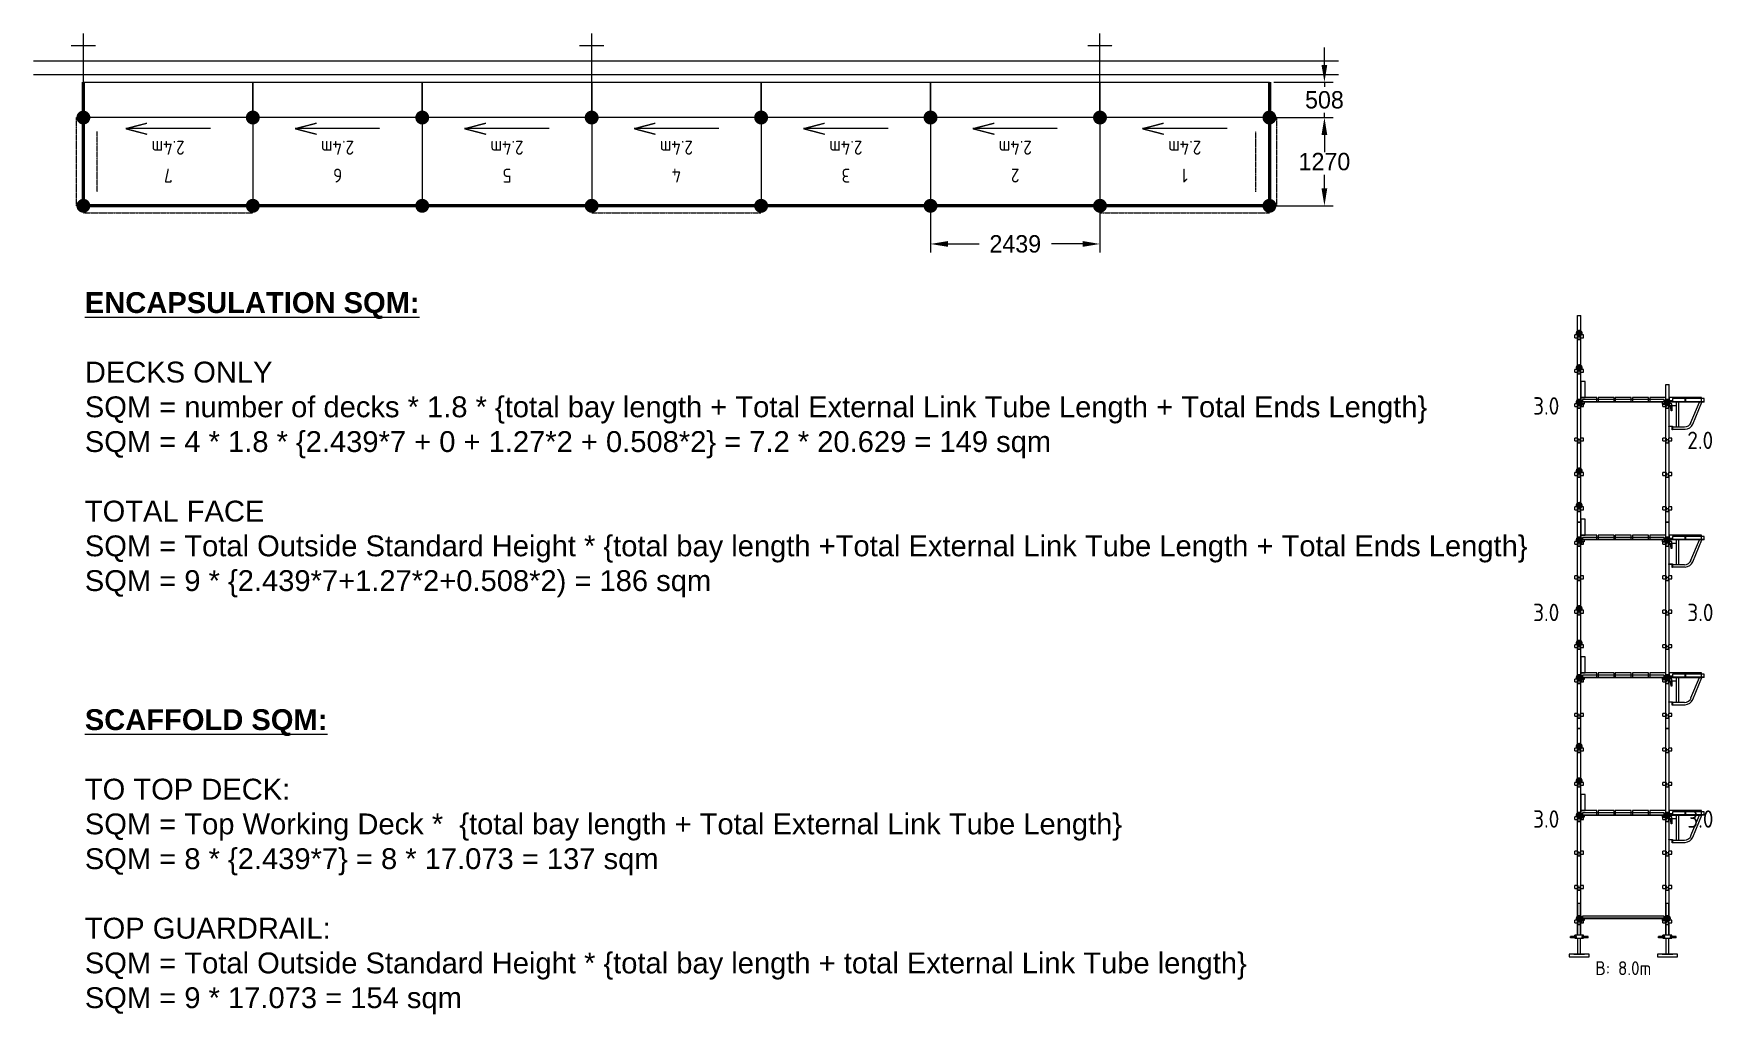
# Model space of a CAD drawing. Header units: millimetres. Extents: x 41163 to 65329, y 7825 to 21938.
import ezdxf
from ezdxf.enums import TextEntityAlignment as Align

# ---------------------------------------------------------------- set-up
doc = ezdxf.new("R2010")
doc.units = ezdxf.units.MM
doc.linetypes.add('KwikScaf_DASHED', pattern=[3.75, 2.5, -1.25])
doc.linetypes.add('KwikScaf_Line', pattern=[1, 1, 0])
doc.layers.add('ENCAPSULATION SQM', color=104, linetype='Continuous', lineweight=60)
for name, color, linetype in [('KwikScaf Matrix', 7, 'Continuous'), ('KwikScaf Schematic', 7, 'Continuous'), ('KwikScaf Sections', 7, 'Continuous')]:
    doc.layers.add(name, color=color, linetype=linetype)
doc.styles.add('KwikScaf ISO', font='isocp.shx')
doc.dimstyles.new('Scale 100 ISO-25', dxfattribs={"dimscale": 100, "dimtxt": 2.5, "dimasz": 2.5, "dimexe": 1.25, "dimexo": 0.625, "dimtad": 0, "dimtih": 1, "dimtoh": 1, "dimdsep": 46, "dimtxsty": 'Standard', "dimcen": 2.5, "dimadec": 0, "dimazin": 0, "dimtfac": 1, "dimtmove": 0, "dimatfit": 3, "dimfxl": 1, "dimarcsym": 0})

# ---------------------------------------------------------------- blocks, each defined once
blk = doc.blocks.new('2D Standard 3 Metre')
at = {"layer": 'KwikScaf Matrix', "color": 0, "extrusion": (0, 1, 0)}
for p, q in [((-185, -24), (-185, 24)), ((-185, 24), (-8, 24)), ((-33, 16), (7, 16)), ((-33, 16), (-33, 6)), ((-33, 6), (-33, -6)), ((-8, 64), (-8, 60)), ((-8, 64), (32, 64)), ((-8, 60), (-8, 22)), ((-8, 22), (32, 22)), ((-8, 22), (-8, 18)), ((32, 18), (-8, 18)), ((7, 6), (7, 16)), ((7, -6), (7, 6)), ((32, 60), (32, 64)), ((32, 22), (32, 60)), ((32, 24), (487, 24)), ((32, 18), (32, 22)), ((462, 16), (462, 6)), ((462, 16), (502, 16)), ((462, 6), (462, -6)), ((487, 64), (487, 60)), ((487, 64), (527, 64)), ((487, 60), (487, 22)), ((487, 22), (527, 22)), ((487, 22), (487, 18)), ((527, 18), (487, 18)), ((502, 6), (502, 16)), ((502, -6), (502, 6)), ((527, 60), (527, 64)), ((527, 22), (527, 60)), ((527, 24), (982, 24)), ((527, 18), (527, 22)), ((957, 16), (997, 16)), ((957, 16), (957, 6)), ((957, 6), (957, -6)), ((982, 64), (982, 60)), ((982, 64), (1022, 64)), ((982, 60), (982, 22)), ((982, 22), (1022, 22)), ((982, 22), (982, 18)), ((1022, 18), (982, 18)), ((997, 6), (997, 16)), ((997, -6), (997, 6)), ((1022, 60), (1022, 64)), ((1022, 22), (1022, 60)), ((1022, 24), (1477, 24)), ((1022, 18), (1022, 22)), ((1452, 16), (1492, 16)), ((1452, 16), (1452, 6)), ((1452, 6), (1452, -6)), ((1477, 64), (1477, 60)), ((1477, 64), (1517, 64)), ((1477, 60), (1477, 22)), ((1477, 22), (1517, 22)), ((1477, 22), (1477, 18)), ((1517, 18), (1477, 18)), ((1492, 6), (1492, 16)), ((1492, -6), (1492, 6)), ((1517, 60), (1517, 64)), ((1517, 22), (1517, 60)), ((1517, 24), (1972, 24)), ((1517, 18), (1517, 22)), ((1947, 16), (1987, 16)), ((1947, 16), (1947, 6)), ((1947, 6), (1947, -6)), ((1972, 64), (1972, 60)), ((1972, 64), (2012, 64)), ((1972, 60), (1972, 22)), ((1972, 22), (2012, 22)), ((1972, 22), (1972, 18)), ((2012, 18), (1972, 18)), ((1987, 6), (1987, 16)), ((1987, -6), (1987, 6)), ((2012, 60), (2012, 64)), ((2012, 22), (2012, 60)), ((2012, 24), (2467, 24)), ((2012, 18), (2012, 22)), ((2442, 16), (2442, 6)), ((2442, 16), (2482, 16)), ((2442, 6), (2442, -6)), ((2467, 64), (2467, 60)), ((2467, 64), (2507, 64)), ((2467, 60), (2467, 22)), ((2467, 22), (2507, 22)), ((2467, 22), (2467, 18)), ((2507, 18), (2467, 18)), ((2482, 6), (2482, 16)), ((2482, -6), (2482, 6)), ((2507, 60), (2507, 64)), ((2507, 22), (2507, 60)), ((2507, 24), (2787, 24)), ((2507, 18), (2507, 22)), ((2787, 24), (2787, -24)), ((-185, -24), (-8, -24)), ((-33, -6), (-33, -16)), ((-33, -16), (7, -16)), ((-8, -18), (32, -18)), ((-8, -18), (-8, -22)), ((-8, -22), (-8, -60)), ((-8, -22), (32, -22)), ((-8, -60), (-8, -64)), ((-8, -64), (32, -64)), ((7, -16), (7, -6)), ((32, -22), (32, -18)), ((32, -60), (32, -22)), ((32, -24), (487, -24)), ((32, -64), (32, -60)), ((462, -6), (462, -16)), ((462, -16), (502, -16)), ((487, -18), (527, -18)), ((487, -18), (487, -22)), ((487, -22), (487, -60)), ((487, -22), (527, -22)), ((487, -60), (487, -64)), ((487, -64), (527, -64)), ((502, -16), (502, -6)), ((527, -22), (527, -18)), ((527, -60), (527, -22)), ((527, -24), (982, -24)), ((527, -64), (527, -60)), ((957, -6), (957, -16)), ((957, -16), (997, -16)), ((982, -18), (1022, -18)), ((982, -18), (982, -22)), ((982, -22), (982, -60)), ((982, -22), (1022, -22)), ((982, -60), (982, -64)), ((982, -64), (1022, -64)), ((997, -16), (997, -6)), ((1022, -22), (1022, -18)), ((1022, -60), (1022, -22)), ((1022, -24), (1477, -24)), ((1022, -64), (1022, -60)), ((1452, -6), (1452, -16)), ((1452, -16), (1492, -16)), ((1477, -18), (1517, -18)), ((1477, -18), (1477, -22)), ((1477, -22), (1477, -60)), ((1477, -22), (1517, -22)), ((1477, -60), (1477, -64)), ((1477, -64), (1517, -64)), ((1492, -16), (1492, -6)), ((1517, -22), (1517, -18)), ((1517, -60), (1517, -22)), ((1517, -24), (1972, -24)), ((1517, -64), (1517, -60)), ((1947, -6), (1947, -16)), ((1947, -16), (1987, -16)), ((1972, -18), (2012, -18)), ((1972, -18), (1972, -22)), ((1972, -22), (1972, -60)), ((1972, -22), (2012, -22)), ((1972, -60), (1972, -64)), ((1972, -64), (2012, -64)), ((1987, -16), (1987, -6)), ((2012, -22), (2012, -18)), ((2012, -60), (2012, -22)), ((2012, -24), (2467, -24)), ((2012, -64), (2012, -60)), ((2442, -6), (2442, -16)), ((2442, -16), (2482, -16)), ((2467, -18), (2507, -18)), ((2467, -18), (2467, -22)), ((2467, -22), (2467, -60)), ((2467, -22), (2507, -22)), ((2467, -60), (2467, -64)), ((2467, -64), (2507, -64)), ((2482, -16), (2482, -6)), ((2507, -22), (2507, -18)), ((2507, -60), (2507, -22)), ((2507, -24), (2787, -24)), ((2507, -64), (2507, -60))]:
    blk.add_line(p, q, dxfattribs=at)
blk = doc.blocks.new('2D Standard 2 Metre')
at = {"layer": 'KwikScaf Matrix', "color": 0, "extrusion": (0, 1, 0)}
for p, q in [((-185, -24), (-185, 24)), ((-185, 24), (-8, 24)), ((-33, 16), (7, 16)), ((-33, 16), (-33, 6)), ((-33, 6), (-33, -6)), ((-8, 64), (-8, 60)), ((-8, 64), (32, 64)), ((-8, 60), (-8, 22)), ((-8, 22), (32, 22)), ((-8, 22), (-8, 18)), ((32, 18), (-8, 18)), ((7, 6), (7, 16)), ((7, -6), (7, 6)), ((32, 60), (32, 64)), ((32, 22), (32, 60)), ((32, 24), (487, 24)), ((32, 18), (32, 22)), ((462, 16), (502, 16)), ((462, 16), (462, 6)), ((462, 6), (462, -6)), ((487, 64), (487, 60)), ((487, 64), (527, 64)), ((487, 60), (487, 22)), ((487, 22), (527, 22)), ((487, 22), (487, 18)), ((527, 18), (487, 18)), ((502, 6), (502, 16)), ((502, -6), (502, 6)), ((527, 60), (527, 64)), ((527, 22), (527, 60)), ((527, 24), (982, 24)), ((527, 18), (527, 22)), ((957, 16), (997, 16)), ((957, 16), (957, 6)), ((957, 6), (957, -6)), ((982, 64), (982, 60)), ((982, 64), (1022, 64)), ((982, 60), (982, 22)), ((982, 22), (1022, 22)), ((982, 22), (982, 18)), ((1022, 18), (982, 18)), ((997, 6), (997, 16)), ((997, -6), (997, 6)), ((1022, 60), (1022, 64)), ((1022, 22), (1022, 60)), ((1022, 24), (1477, 24)), ((1022, 18), (1022, 22)), ((1452, 16), (1492, 16)), ((1452, 16), (1452, 6)), ((1452, 6), (1452, -6)), ((1477, 64), (1517, 64)), ((1477, 64), (1477, 60)), ((1477, 60), (1477, 22)), ((1477, 22), (1517, 22)), ((1477, 22), (1477, 18)), ((1517, 18), (1477, 18)), ((1492, 6), (1492, 16)), ((1492, -6), (1492, 6)), ((1517, 60), (1517, 64)), ((1517, 22), (1517, 60)), ((1517, 24), (1796, 24)), ((1517, 18), (1517, 22)), ((1796, 24), (1796, -24)), ((-185, -24), (-8, -24)), ((-33, -6), (-33, -16)), ((-33, -16), (7, -16)), ((-8, -18), (32, -18)), ((-8, -18), (-8, -22)), ((-8, -22), (-8, -60)), ((-8, -22), (32, -22)), ((-8, -60), (-8, -64)), ((-8, -64), (32, -64)), ((7, -16), (7, -6)), ((32, -22), (32, -18)), ((32, -60), (32, -22)), ((32, -24), (487, -24)), ((32, -64), (32, -60)), ((462, -6), (462, -16)), ((462, -16), (502, -16)), ((487, -18), (527, -18)), ((487, -18), (487, -22)), ((487, -22), (487, -60)), ((487, -22), (527, -22)), ((487, -60), (487, -64)), ((487, -64), (527, -64)), ((502, -16), (502, -6)), ((527, -22), (527, -18)), ((527, -60), (527, -22)), ((527, -24), (982, -24)), ((527, -64), (527, -60)), ((957, -6), (957, -16)), ((957, -16), (997, -16)), ((982, -18), (1022, -18)), ((982, -18), (982, -22)), ((982, -22), (982, -60)), ((982, -22), (1022, -22)), ((982, -60), (982, -64)), ((982, -64), (1022, -64)), ((997, -16), (997, -6)), ((1022, -22), (1022, -18)), ((1022, -60), (1022, -22)), ((1022, -24), (1477, -24)), ((1022, -64), (1022, -60)), ((1452, -6), (1452, -16)), ((1452, -16), (1492, -16)), ((1477, -18), (1517, -18)), ((1477, -18), (1477, -22)), ((1477, -22), (1517, -22)), ((1477, -22), (1477, -60)), ((1477, -60), (1477, -64)), ((1477, -64), (1517, -64)), ((1492, -16), (1492, -6)), ((1517, -22), (1517, -18)), ((1517, -60), (1517, -22)), ((1517, -24), (1796, -24)), ((1517, -64), (1517, -60))]:
    blk.add_line(p, q, dxfattribs=at)
blk = doc.blocks.new('2D Jack Adjustable Screw')
at = {"color": 0, "extrusion": (1, -1.83691e-16, 2.30446e-16)}
for p, q in [((-265.5, 100), (-273.5, 100)), ((-273.5, 100), (-273.5, -52)), ((-265.5, 100), (-265.5, -52)), ((-265.5, 42.5), (-40, 42.5)), ((-265.5, 5.5), (-40, 5.5)), ((-40, 87.75), (-35, 87.75)), ((-40, 87.75), (-40, 24)), ((-40, 24), (-40, -39.75)), ((-35, 151.5), (-20, 151.5)), ((-35, 62.25), (-35, 151.5)), ((-35, 62.25), (-20, 62.25)), ((-20, 62.25), (-20, 151.5)), ((-20, 87.75), (0, 87.75)), ((0, 24), (0, 87.75)), ((0, 42.5), (454.5, 42.5)), ((0, -39.75), (0, 24)), ((0, 5.5), (454.5, 5.5)), ((454.5, 24), (454.5, 42.5)), ((454.5, 5.5), (454.5, 24)), ((-265.5, -52), (-273.5, -52)), ((-40, -39.75), (-35, -39.75)), ((-20, -14.25), (-35, -14.25)), ((-35, -103.5), (-35, -14.25)), ((-35, -103.5), (-20, -103.5)), ((-20, -103.5), (-20, -14.25)), ((-20, -39.75), (0, -39.75))]:
    blk.add_line(p, q, dxfattribs=at)
blk = doc.blocks.new('2D SBB 2 Board')
at = {"color": 0}
for p, q in [((504, 491), (47, 491)), ((47, 491), (47, 445)), ((504, 445), (504, 491)), ((47, 440), (0, 440)), ((0, 440), (0, 392)), ((0, 392), (106, 392)), ((8, 466), (38, 466)), ((11, 440), (8, 466)), ((28, 316), (18, 392)), ((38, 316), (28, 316)), ((38, 466), (38, 440)), ((38, 392), (38, 316)), ((504, 445), (47, 445)), ((47, 445), (47, 440)), ((504, 440), (47, 440)), ((106, 392), (106, 440)), ((106, 84), (106, 392)), ((140, 84), (140, 440)), ((315, 147), (437, 440)), ((343, 124), (473, 440)), ((504, 440), (504, 445)), ((-4, 93), (47, 93)), ((-4, 88), (-4, 93)), ((42, 88), (-4, 88)), ((42, 42), (42, 88)), ((47, 42), (42, 42)), ((47, 93), (47, 42)), ((47, 84), (106, 84)), ((47, 50), (232, 50)), ((106, 84), (123, 84)), ((123, 84), (140, 84)), ((140, 84), (222, 84))]:
    blk.add_line(p, q, dxfattribs=at)
for radius, start, end in [(102, 270, 339.4078), (136, 274.3209, 333.1791)]:
    blk.add_arc((222, 185), radius, start, end, dxfattribs=at)
blk = doc.blocks.new('2D Transom 1.2 Metre')
at = {"color": 0, "extrusion": (0, 1, -1.83691e-16)}
for p, q in [((0, 50), (20, 50)), ((0, -25), (0, 50)), ((50, 0), (13, 0)), ((20, 50), (17, 25)), ((17, 25), (25, 25)), ((1197, 63), (25, 63)), ((25, 63), (25, 30)), ((1197, 30), (25, 30)), ((25, 30), (25, 25)), ((1197, 25), (25, 25)), ((50, 25), (50, 0)), ((1172, 25), (1172, 0)), ((1197, 30), (1197, 63)), ((1197, 25), (1197, 30)), ((1205, 25), (1197, 25)), ((1202, 50), (1205, 25)), ((1222, 50), (1202, 50)), ((1222, -25), (1222, 50)), ((10, -25), (0, -25)), ((13, 0), (10, -25)), ((1172, 0), (1209, 0)), ((1209, 0), (1212, -25)), ((1212, -25), (1222, -25))]:
    blk.add_line(p, q, dxfattribs=at)
blk = doc.blocks.new('*D23')
at = {"color": 0, "lineweight": -2, "transparency": 16777216}
for p, q in [((54074, 19398), (54074, 18786)), ((56513, 19398), (56513, 18786)), ((54324, 18911), (54773, 18911)), ((56263, 18911), (55815, 18911))]:
    blk.add_line(p, q, dxfattribs=at)
at = {"color": 0, "transparency": 16777216}
for points in [[(54324, 18953), (54324, 18870), (54074, 18911)], [(56263, 18953), (56263, 18870), (56513, 18911)]]:
    blk.add_solid(points, dxfattribs=at)
at = {"layer": 'Defpoints', "color": 0, "transparency": 16777216}
for p in [(54074, 19460), (56513, 19460), (56513, 18911)]:
    blk.add_point(p, dxfattribs=at)
at = {"color": 0, "transparency": 16777216, "insert": (55294, 18911), "char_height": 250, "attachment_point": 5}
blk.add_mtext('2439', dxfattribs=at)
blk = doc.blocks.new('*D24')
at = {"color": 0, "lineweight": -2, "transparency": 16777216}
for p, q in [((59015, 20730), (59869, 20730)), ((59744, 20480), (59744, 20283)), ((59744, 19710), (59744, 19908)), ((59015, 19460), (59869, 19460))]:
    blk.add_line(p, q, dxfattribs=at)
at = {"color": 0, "transparency": 16777216}
for points in [[(59702, 20480), (59785, 20480), (59744, 20730)], [(59702, 19710), (59785, 19710), (59744, 19460)]]:
    blk.add_solid(points, dxfattribs=at)
at = {"layer": 'Defpoints', "color": 0, "transparency": 16777216}
for p in [(58952, 20730), (59744, 20730), (58952, 19460)]:
    blk.add_point(p, dxfattribs=at)
at = {"color": 0, "transparency": 16777216, "insert": (59744, 20095), "char_height": 250, "attachment_point": 5}
blk.add_mtext('1270', dxfattribs=at)
blk = doc.blocks.new('*D25')
at = {"color": 0, "lineweight": -2, "transparency": 16777216}
for p, q in [((59744, 21488), (59744, 21738)), ((59015, 21238), (59869, 21238)), ((59744, 21238), (59744, 21172)), ((59744, 20730), (59744, 20797)), ((59015, 20730), (59869, 20730)), ((59744, 20480), (59744, 20230))]:
    blk.add_line(p, q, dxfattribs=at)
at = {"color": 0, "transparency": 16777216}
for points in [[(59702, 21488), (59785, 21488), (59744, 21238)], [(59702, 20480), (59785, 20480), (59744, 20730)]]:
    blk.add_solid(points, dxfattribs=at)
at = {"layer": 'Defpoints', "color": 0, "transparency": 16777216}
for p in [(58952, 21238), (59744, 21238), (58952, 20730)]:
    blk.add_point(p, dxfattribs=at)
at = {"color": 0, "transparency": 16777216, "insert": (59744, 20984), "char_height": 250, "attachment_point": 5}
blk.add_mtext('508', dxfattribs=at)

msp = doc.modelspace()

# ---------------------------------------------------------------- linework, layer by layer
for p, q in [((41162.534, 21548.373), (59945.454, 21548.373)), ((41162.534, 21348.373), (59945.454, 21348.373))]:
    msp.add_line(p, q)
at = {"layer": 'ENCAPSULATION SQM'}
msp.add_lwpolyline([(58952.4, 21238.112), (58952.4, 19460.112), (41879.4, 19460.112), (41879.4, 21238.112)], dxfattribs=at)
at = {"layer": 'KwikScaf Schematic', "color": 1, "linetype": 'KwikScaf_Line'}
for p, q in [((42054.4, 21763.112), (41704.4, 21763.112)), ((41879.4, 21238.112), (41879.4, 21938.112)), ((49371.4, 21763.112), (49021.4, 21763.112)), ((49196.4, 21238.112), (49196.4, 21938.112)), ((56688.4, 21763.112), (56338.4, 21763.112)), ((56513.4, 21238.112), (56513.4, 21938.112)), ((41879.4, 20730.112), (41879.4, 21238.112)), ((41879.4, 21238.112), (44318.4, 21238.112)), ((44318.4, 20730.112), (44318.4, 21238.112)), ((44318.4, 21238.112), (46757.4, 21238.112)), ((44318.4, 21238.112), (44318.4, 20730.112)), ((46757.4, 20730.112), (46757.4, 21238.112)), ((46757.4, 21238.112), (49196.4, 21238.112)), ((46757.4, 21238.112), (46757.4, 20730.112)), ((49196.4, 20730.112), (49196.4, 21238.112)), ((49196.4, 21238.112), (51635.4, 21238.112)), ((49196.4, 21238.112), (49196.4, 20730.112)), ((51635.4, 20730.112), (51635.4, 21238.112)), ((51635.4, 21238.112), (54074.4, 21238.112)), ((51635.4, 21238.112), (51635.4, 20730.112)), ((54074.4, 20730.112), (54074.4, 21238.112)), ((54074.4, 21238.112), (56513.4, 21238.112)), ((54074.4, 21238.112), (54074.4, 20730.112)), ((56513.4, 20730.112), (56513.4, 21238.112)), ((56513.4, 21238.112), (58952.4, 21238.112)), ((56513.4, 21238.112), (56513.4, 20730.112)), ((58952.4, 21238.112), (58952.4, 20730.112)), ((41879.4, 20730.112), (41879.4, 19460.112)), ((44318.4, 20730.112), (41879.4, 20730.112)), ((42489.15, 20571.362), (42794.025, 20650.737)), ((43708.65, 20571.362), (42489.15, 20571.362)), ((42489.15, 20571.362), (42794.025, 20491.987)), ((44318.4, 20730.112), (44318.4, 19460.112)), ((46757.4, 20730.112), (44318.4, 20730.112)), ((44928.15, 20571.362), (45233.025, 20650.737)), ((46147.65, 20571.362), (44928.15, 20571.362)), ((44928.15, 20571.362), (45233.025, 20491.987)), ((46757.4, 20730.112), (46757.4, 19460.112)), ((49196.4, 20730.112), (46757.4, 20730.112)), ((47367.15, 20571.362), (47672.025, 20650.737)), ((48586.65, 20571.362), (47367.15, 20571.362)), ((47367.15, 20571.362), (47672.025, 20491.987)), ((49196.4, 20730.112), (49196.4, 19460.112)), ((51635.4, 20730.112), (49196.4, 20730.112)), ((49806.15, 20571.362), (50111.025, 20650.737)), ((51025.65, 20571.362), (49806.15, 20571.362)), ((49806.15, 20571.362), (50111.025, 20491.987)), ((51635.4, 20730.112), (51635.4, 19460.112)), ((54074.4, 20730.112), (51635.4, 20730.112)), ((52245.15, 20571.362), (52550.025, 20650.737)), ((53464.65, 20571.362), (52245.15, 20571.362)), ((52245.15, 20571.362), (52550.025, 20491.987)), ((54074.4, 20730.112), (54074.4, 19460.112)), ((56513.4, 20730.112), (54074.4, 20730.112)), ((54684.15, 20571.362), (54989.025, 20650.737)), ((55903.65, 20571.362), (54684.15, 20571.362)), ((54684.15, 20571.362), (54989.025, 20491.987)), ((56513.4, 20730.112), (56513.4, 19460.112)), ((58952.4, 20730.112), (56513.4, 20730.112)), ((57123.15, 20571.362), (57428.025, 20650.737)), ((58342.65, 20571.362), (57123.15, 20571.362)), ((57123.15, 20571.362), (57428.025, 20491.987)), ((58952.4, 20730.112), (58952.4, 19460.112)), ((44318.4, 19460.112), (41879.4, 19460.112)), ((46757.4, 19460.112), (44318.4, 19460.112)), ((49196.4, 19460.112), (46757.4, 19460.112)), ((51635.4, 19460.112), (49196.4, 19460.112)), ((54074.4, 19460.112), (51635.4, 19460.112)), ((56513.4, 19460.112), (54074.4, 19460.112)), ((58952.4, 19460.112), (56513.4, 19460.112))]:
    msp.add_line(p, q, dxfattribs=at)
at = {"layer": 'KwikScaf Schematic', "color": 1, "linetype": 'KwikScaf_DASHED'}
for p, q in [((41779.4, 19460.112), (41779.4, 20730.112)), ((59052.4, 20730.112), (59052.4, 19460.112)), ((42079.4, 19660.112), (42079.4, 20530.112)), ((58752.4, 20530.112), (58752.4, 19660.112)), ((41879.4, 19360.112), (44318.4, 19360.112)), ((49196.4, 19360.112), (51635.4, 19360.112)), ((56513.4, 19360.112), (58952.4, 19360.112))]:
    msp.add_line(p, q, dxfattribs=at)
at = {"layer": 'KwikScaf Schematic', "color": 1, "linetype": 'KwikScaf_Line'}
for points in [[(41879.4, 20680.112, 100, 100, -0.198912367), (41844.045, 20694.757, 100, 100, -0.198912367), (41829.4, 20730.112, 100, 100, -0.198912367), (41844.045, 20765.468, 100, 100, -0.198912367), (41879.4, 20780.112, 100, 100, -0.198912367), (41914.756, 20765.468, 100, 100, -0.198912367), (41929.4, 20730.112, 100, 100, -0.198912367), (41914.756, 20694.757, 100, 100, -0.198912367)], [(44318.4, 20680.112, 100, 100, -0.198912367), (44283.045, 20694.757, 100, 100, -0.198912367), (44268.4, 20730.112, 100, 100, -0.198912367), (44283.045, 20765.468, 100, 100, -0.198912367), (44318.4, 20780.112, 100, 100, -0.198912367), (44353.756, 20765.468, 100, 100, -0.198912367), (44368.4, 20730.112, 100, 100, -0.198912367), (44353.756, 20694.757, 100, 100, -0.198912367)], [(46757.4, 20680.112, 100, 100, -0.198912367), (46722.045, 20694.757, 100, 100, -0.198912367), (46707.4, 20730.112, 100, 100, -0.198912367), (46722.045, 20765.468, 100, 100, -0.198912367), (46757.4, 20780.112, 100, 100, -0.198912367), (46792.756, 20765.468, 100, 100, -0.198912367), (46807.4, 20730.112, 100, 100, -0.198912367), (46792.756, 20694.757, 100, 100, -0.198912367)], [(49196.4, 20680.112, 100, 100, -0.198912367), (49161.045, 20694.757, 100, 100, -0.198912367), (49146.4, 20730.112, 100, 100, -0.198912367), (49161.045, 20765.468, 100, 100, -0.198912367), (49196.4, 20780.112, 100, 100, -0.198912367), (49231.756, 20765.468, 100, 100, -0.198912367), (49246.4, 20730.112, 100, 100, -0.198912367), (49231.756, 20694.757, 100, 100, -0.198912367)], [(51635.4, 20680.112, 100, 100, -0.198912367), (51600.045, 20694.757, 100, 100, -0.198912367), (51585.4, 20730.112, 100, 100, -0.198912367), (51600.045, 20765.468, 100, 100, -0.198912367), (51635.4, 20780.112, 100, 100, -0.198912367), (51670.756, 20765.468, 100, 100, -0.198912367), (51685.4, 20730.112, 100, 100, -0.198912367), (51670.756, 20694.757, 100, 100, -0.198912367)], [(54074.4, 20680.112, 100, 100, -0.198912367), (54039.045, 20694.757, 100, 100, -0.198912367), (54024.4, 20730.112, 100, 100, -0.198912367), (54039.045, 20765.468, 100, 100, -0.198912367), (54074.4, 20780.112, 100, 100, -0.198912367), (54109.756, 20765.468, 100, 100, -0.198912367), (54124.4, 20730.112, 100, 100, -0.198912367), (54109.756, 20694.757, 100, 100, -0.198912367)], [(56513.4, 20680.112, 100, 100, -0.198912367), (56478.045, 20694.757, 100, 100, -0.198912367), (56463.4, 20730.112, 100, 100, -0.198912367), (56478.045, 20765.468, 100, 100, -0.198912367), (56513.4, 20780.112, 100, 100, -0.198912367), (56548.756, 20765.468, 100, 100, -0.198912367), (56563.4, 20730.112, 100, 100, -0.198912367), (56548.756, 20694.757, 100, 100, -0.198912367)], [(41879.4, 19410.112, 100, 100, -0.198912367), (41844.045, 19424.757, 100, 100, -0.198912367), (41829.4, 19460.112, 100, 100, -0.198912367), (41844.045, 19495.468, 100, 100, -0.198912367), (41879.4, 19510.112, 100, 100, -0.198912367), (41914.756, 19495.468, 100, 100, -0.198912367), (41929.4, 19460.112, 100, 100, -0.198912367), (41914.756, 19424.757, 100, 100, -0.198912367)], [(44318.4, 19410.112, 100, 100, -0.198912367), (44283.045, 19424.757, 100, 100, -0.198912367), (44268.4, 19460.112, 100, 100, -0.198912367), (44283.045, 19495.468, 100, 100, -0.198912367), (44318.4, 19510.112, 100, 100, -0.198912367), (44353.756, 19495.468, 100, 100, -0.198912367), (44368.4, 19460.112, 100, 100, -0.198912367), (44353.756, 19424.757, 100, 100, -0.198912367)], [(46757.4, 19410.112, 100, 100, -0.198912367), (46722.045, 19424.757, 100, 100, -0.198912367), (46707.4, 19460.112, 100, 100, -0.198912367), (46722.045, 19495.468, 100, 100, -0.198912367), (46757.4, 19510.112, 100, 100, -0.198912367), (46792.756, 19495.468, 100, 100, -0.198912367), (46807.4, 19460.112, 100, 100, -0.198912367), (46792.756, 19424.757, 100, 100, -0.198912367)], [(49196.4, 19410.112, 100, 100, -0.198912367), (49161.045, 19424.757, 100, 100, -0.198912367), (49146.4, 19460.112, 100, 100, -0.198912367), (49161.045, 19495.468, 100, 100, -0.198912367), (49196.4, 19510.112, 100, 100, -0.198912367), (49231.756, 19495.468, 100, 100, -0.198912367), (49246.4, 19460.112, 100, 100, -0.198912367), (49231.756, 19424.757, 100, 100, -0.198912367)], [(51635.4, 19410.112, 100, 100, -0.198912367), (51600.045, 19424.757, 100, 100, -0.198912367), (51585.4, 19460.112, 100, 100, -0.198912367), (51600.045, 19495.468, 100, 100, -0.198912367), (51635.4, 19510.112, 100, 100, -0.198912367), (51670.756, 19495.468, 100, 100, -0.198912367), (51685.4, 19460.112, 100, 100, -0.198912367), (51670.756, 19424.757, 100, 100, -0.198912367)], [(54074.4, 19410.112, 100, 100, -0.198912367), (54039.045, 19424.757, 100, 100, -0.198912367), (54024.4, 19460.112, 100, 100, -0.198912367), (54039.045, 19495.468, 100, 100, -0.198912367), (54074.4, 19510.112, 100, 100, -0.198912367), (54109.756, 19495.468, 100, 100, -0.198912367), (54124.4, 19460.112, 100, 100, -0.198912367), (54109.756, 19424.757, 100, 100, -0.198912367)], [(56513.4, 19410.112, 100, 100, -0.198912367), (56478.045, 19424.757, 100, 100, -0.198912367), (56463.4, 19460.112, 100, 100, -0.198912367), (56478.045, 19495.468, 100, 100, -0.198912367), (56513.4, 19510.112, 100, 100, -0.198912367), (56548.756, 19495.468, 100, 100, -0.198912367), (56563.4, 19460.112, 100, 100, -0.198912367), (56548.756, 19424.757, 100, 100, -0.198912367)]]:
    msp.add_lwpolyline(points, format="xyseb", close=True, dxfattribs=at)
at = {"layer": 'KwikScaf Schematic', "color": 1, "linetype": 'KwikScaf_Line', "const_width": 100}
for points in [[(44318.4, 20680.112, -0.198912367), (44283.045, 20694.757, -0.198912367), (44268.4, 20730.112, -0.198912367), (44283.045, 20765.468, -0.198912367), (44318.4, 20780.112, -0.198912367), (44353.756, 20765.468, -0.198912367), (44368.4, 20730.112, -0.198912367), (44353.756, 20694.757, -0.198912367)], [(46757.4, 20680.112, -0.198912367), (46722.045, 20694.757, -0.198912367), (46707.4, 20730.112, -0.198912367), (46722.045, 20765.468, -0.198912367), (46757.4, 20780.112, -0.198912367), (46792.756, 20765.468, -0.198912367), (46807.4, 20730.112, -0.198912367), (46792.756, 20694.757, -0.198912367)], [(49196.4, 20680.112, -0.198912367), (49161.045, 20694.757, -0.198912367), (49146.4, 20730.112, -0.198912367), (49161.045, 20765.468, -0.198912367), (49196.4, 20780.112, -0.198912367), (49231.756, 20765.468, -0.198912367), (49246.4, 20730.112, -0.198912367), (49231.756, 20694.757, -0.198912367)], [(51635.4, 20680.112, -0.198912367), (51600.045, 20694.757, -0.198912367), (51585.4, 20730.112, -0.198912367), (51600.045, 20765.468, -0.198912367), (51635.4, 20780.112, -0.198912367), (51670.756, 20765.468, -0.198912367), (51685.4, 20730.112, -0.198912367), (51670.756, 20694.757, -0.198912367)], [(54074.4, 20680.112, -0.198912367), (54039.045, 20694.757, -0.198912367), (54024.4, 20730.112, -0.198912367), (54039.045, 20765.468, -0.198912367), (54074.4, 20780.112, -0.198912367), (54109.756, 20765.468, -0.198912367), (54124.4, 20730.112, -0.198912367), (54109.756, 20694.757, -0.198912367)], [(56513.4, 20680.112, -0.198912367), (56478.045, 20694.757, -0.198912367), (56463.4, 20730.112, -0.198912367), (56478.045, 20765.468, -0.198912367), (56513.4, 20780.112, -0.198912367), (56548.756, 20765.468, -0.198912367), (56563.4, 20730.112, -0.198912367), (56548.756, 20694.757, -0.198912367)], [(58952.4, 20680.112, -0.198912367), (58917.045, 20694.757, -0.198912367), (58902.4, 20730.112, -0.198912367), (58917.045, 20765.468, -0.198912367), (58952.4, 20780.112, -0.198912367), (58987.756, 20765.468, -0.198912367), (59002.4, 20730.112, -0.198912367), (58987.756, 20694.757, -0.198912367)], [(44318.4, 19410.112, -0.198912367), (44283.045, 19424.757, -0.198912367), (44268.4, 19460.112, -0.198912367), (44283.045, 19495.468, -0.198912367), (44318.4, 19510.112, -0.198912367), (44353.756, 19495.468, -0.198912367), (44368.4, 19460.112, -0.198912367), (44353.756, 19424.757, -0.198912367)], [(46757.4, 19410.112, -0.198912367), (46722.045, 19424.757, -0.198912367), (46707.4, 19460.112, -0.198912367), (46722.045, 19495.468, -0.198912367), (46757.4, 19510.112, -0.198912367), (46792.756, 19495.468, -0.198912367), (46807.4, 19460.112, -0.198912367), (46792.756, 19424.757, -0.198912367)], [(49196.4, 19410.112, -0.198912367), (49161.045, 19424.757, -0.198912367), (49146.4, 19460.112, -0.198912367), (49161.045, 19495.468, -0.198912367), (49196.4, 19510.112, -0.198912367), (49231.756, 19495.468, -0.198912367), (49246.4, 19460.112, -0.198912367), (49231.756, 19424.757, -0.198912367)], [(51635.4, 19410.112, -0.198912367), (51600.045, 19424.757, -0.198912367), (51585.4, 19460.112, -0.198912367), (51600.045, 19495.468, -0.198912367), (51635.4, 19510.112, -0.198912367), (51670.756, 19495.468, -0.198912367), (51685.4, 19460.112, -0.198912367), (51670.756, 19424.757, -0.198912367)], [(54074.4, 19410.112, -0.198912367), (54039.045, 19424.757, -0.198912367), (54024.4, 19460.112, -0.198912367), (54039.045, 19495.468, -0.198912367), (54074.4, 19510.112, -0.198912367), (54109.756, 19495.468, -0.198912367), (54124.4, 19460.112, -0.198912367), (54109.756, 19424.757, -0.198912367)], [(56513.4, 19410.112, -0.198912367), (56478.045, 19424.757, -0.198912367), (56463.4, 19460.112, -0.198912367), (56478.045, 19495.468, -0.198912367), (56513.4, 19510.112, -0.198912367), (56548.756, 19495.468, -0.198912367), (56563.4, 19460.112, -0.198912367), (56548.756, 19424.757, -0.198912367)], [(58952.4, 19410.112, -0.198912367), (58917.045, 19424.757, -0.198912367), (58902.4, 19460.112, -0.198912367), (58917.045, 19495.468, -0.198912367), (58952.4, 19510.112, -0.198912367), (58987.756, 19495.468, -0.198912367), (59002.4, 19460.112, -0.198912367), (58987.756, 19424.757, -0.198912367)]]:
    msp.add_lwpolyline(points, format="xyb", close=True, dxfattribs=at)
at = {"layer": 'KwikScaf Sections', "color": 70, "const_width": 50}
for points in [[(63386.415, 17627.63, 1), (63436.415, 17627.63, 1)], [(63386.415, 15646.31, 1), (63436.415, 15646.31, 1)], [(63386.415, 13664.99, 1), (63436.415, 13664.99, 1)], [(63386.415, 11683.67, 1), (63436.415, 11683.67, 1)]]:
    msp.add_lwpolyline(points, format="xyb", close=True, dxfattribs=at)
at = {"layer": 'KwikScaf Sections', "color": 80, "const_width": 50}
for points in [[(63386.415, 17132.3, 1), (63436.415, 17132.3, 1)], [(63386.415, 15150.98, 1), (63436.415, 15150.98, 1)], [(63386.415, 13169.66, 1), (63436.415, 13169.66, 1)], [(63386.415, 11188.34, 1), (63436.415, 11188.34, 1)]]:
    msp.add_lwpolyline(points, format="xyb", close=True, dxfattribs=at)
at = {"layer": 'KwikScaf Sections', "color": 90}
for points in [[(63499.415, 16701.97), (63499.415, 16931.97), (63435.415, 16931.97), (63435.415, 16701.97)], [(63499.415, 14720.65), (63499.415, 14950.65), (63435.415, 14950.65), (63435.415, 14720.65)], [(63499.415, 12739.33), (63499.415, 12969.33), (63435.415, 12969.33), (63435.415, 12739.33)], [(63499.415, 10758.01), (63499.415, 10988.01), (63435.415, 10988.01), (63435.415, 10758.01)]]:
    msp.add_lwpolyline(points, close=True, dxfattribs=at)
at = {"layer": 'KwikScaf Sections', "color": 40, "const_width": 50}
for points in [[(63386.415, 16636.97, 1), (63436.415, 16636.97, 1)], [(64656.415, 16636.97, 1), (64706.415, 16636.97, 1)], [(63386.415, 14655.65, 1), (63436.415, 14655.65, 1)], [(64656.415, 14655.65, 1), (64706.415, 14655.65, 1)], [(63386.415, 12674.33, 1), (63436.415, 12674.33, 1)], [(64656.415, 12674.33, 1), (64706.415, 12674.33, 1)], [(63386.415, 10693.01, 1), (63436.415, 10693.01, 1)], [(64656.415, 10693.01, 1), (64706.415, 10693.01, 1)], [(63386.415, 9207.02, 1), (63436.415, 9207.02, 1)], [(64656.415, 9207.02, 1), (64706.415, 9207.02, 1)]]:
    msp.add_lwpolyline(points, format="xyb", close=True, dxfattribs=at)
at = {"layer": 'KwikScaf Sections', "color": 20}
for points in [[(63435.415, 16637.97), (63665.415, 16637.97), (63665.415, 16701.97), (63435.415, 16701.97)], [(63683.415, 16637.97), (63913.415, 16637.97), (63913.415, 16701.97), (63683.415, 16701.97)], [(63931.415, 16637.97), (64161.415, 16637.97), (64161.415, 16701.97), (63931.415, 16701.97)], [(64179.415, 16637.97), (64409.415, 16637.97), (64409.415, 16701.97), (64179.415, 16701.97)], [(64427.415, 16637.97), (64657.415, 16637.97), (64657.415, 16701.97), (64427.415, 16701.97)], [(64705.415, 16637.97), (64935.415, 16637.97), (64935.415, 16701.97), (64705.415, 16701.97)], [(64941.415, 16637.97), (65171.415, 16637.97), (65171.415, 16701.97), (64941.415, 16701.97)], [(63435.415, 14656.65), (63665.415, 14656.65), (63665.415, 14720.65), (63435.415, 14720.65)], [(63683.415, 14656.65), (63913.415, 14656.65), (63913.415, 14720.65), (63683.415, 14720.65)], [(63931.415, 14656.65), (64161.415, 14656.65), (64161.415, 14720.65), (63931.415, 14720.65)], [(64179.415, 14656.65), (64409.415, 14656.65), (64409.415, 14720.65), (64179.415, 14720.65)], [(64427.415, 14656.65), (64657.415, 14656.65), (64657.415, 14720.65), (64427.415, 14720.65)], [(64705.415, 14656.65), (64935.415, 14656.65), (64935.415, 14720.65), (64705.415, 14720.65)], [(64941.415, 14656.65), (65171.415, 14656.65), (65171.415, 14720.65), (64941.415, 14720.65)], [(63435.415, 12675.33), (63665.415, 12675.33), (63665.415, 12739.33), (63435.415, 12739.33)], [(63683.415, 12675.33), (63913.415, 12675.33), (63913.415, 12739.33), (63683.415, 12739.33)], [(63931.415, 12675.33), (64161.415, 12675.33), (64161.415, 12739.33), (63931.415, 12739.33)], [(64179.415, 12675.33), (64409.415, 12675.33), (64409.415, 12739.33), (64179.415, 12739.33)], [(64427.415, 12675.33), (64657.415, 12675.33), (64657.415, 12739.33), (64427.415, 12739.33)], [(64705.415, 12675.33), (64935.415, 12675.33), (64935.415, 12739.33), (64705.415, 12739.33)], [(64941.415, 12675.33), (65171.415, 12675.33), (65171.415, 12739.33), (64941.415, 12739.33)], [(63435.415, 10694.01), (63665.415, 10694.01), (63665.415, 10758.01), (63435.415, 10758.01)], [(63683.415, 10694.01), (63913.415, 10694.01), (63913.415, 10758.01), (63683.415, 10758.01)], [(63931.415, 10694.01), (64161.415, 10694.01), (64161.415, 10758.01), (63931.415, 10758.01)], [(64179.415, 10694.01), (64409.415, 10694.01), (64409.415, 10758.01), (64179.415, 10758.01)], [(64427.415, 10694.01), (64657.415, 10694.01), (64657.415, 10758.01), (64427.415, 10758.01)], [(64705.415, 10694.01), (64935.415, 10694.01), (64935.415, 10758.01), (64705.415, 10758.01)], [(64941.415, 10694.01), (65171.415, 10694.01), (65171.415, 10758.01), (64941.415, 10758.01)]]:
    msp.add_lwpolyline(points, close=True, dxfattribs=at)
at = {"layer": 'KwikScaf Sections', "color": 200}
for points in [[(63266.415, 8653.02), (63556.415, 8653.02), (63556.415, 8691.02), (63266.415, 8691.02)], [(64536.415, 8653.02), (64826.415, 8653.02), (64826.415, 8691.02), (64536.415, 8691.02)]]:
    msp.add_lwpolyline(points, close=True, dxfattribs=at)

# ---------------------------------------------------------------- block references
at = {"layer": 'KwikScaf Sections', "color": 180, "rotation": 89.99999999999993}
for name, p in [('2D Standard 3 Metre', (63411.415, 15094.98)), ('2D Standard 2 Metre', (64681.415, 15094.98)), ('2D Standard 3 Metre', (63411.415, 12123)), ('2D Standard 3 Metre', (64681.415, 12123)), ('2D Standard 3 Metre', (63411.415, 9151.02)), ('2D Standard 3 Metre', (64681.415, 9151.02))]:
    msp.add_blockref(name, p, dxfattribs=at)
at = {"layer": 'KwikScaf Sections', "color": 210}
for p in [(64705.415, 16194.57), (64705.415, 14213.25), (64705.415, 12231.93), (64705.415, 10250.61)]:
    msp.add_blockref('2D SBB 2 Board', p, dxfattribs=at)
at = {"layer": 'KwikScaf Sections', "color": 50}
for p in [(63435.415, 16607.97), (63435.415, 14626.65), (63435.415, 12645.33), (63435.415, 10664.01), (63435.415, 9178.02)]:
    msp.add_blockref('2D Transom 1.2 Metre', p, dxfattribs=at)
at = {"layer": 'KwikScaf Sections', "color": 190, "rotation": 89.99999999999993}
for p in [(63435.415, 8964.52), (64705.415, 8964.52)]:
    msp.add_blockref('2D Jack Adjustable Screw', p, dxfattribs=at)

# ---------------------------------------------------------------- texts
at = {"insert": (41900.386, 18217.962), "char_height": 300, "attachment_point": 1, "style": 'KwikScaf ISO'}
msp.add_mtext_dynamic_manual_height_columns('{\\fArial|b1|i0|c0|p34;\\LENCAPSULATION SQM:\\P\\fArial|b0|i0|c0|p34;\\l\\PDECKS ONLY \\PSQM = number of decks * 1.8 *\\C104; \\{total bay length + Total External Link Tube Length + Total Ends Length\\}\\C256; \\PSQM = 4 * 1.8 * \\{2.439*7 + 0 + 1.27*2 + 0.508*2\\} = 7.2 * 20.629 = 149 sqm\\P\\PTOTAL FACE \\PSQM = Total Outside Standard Height * \\C104;\\{total bay length +Total External Link Tube Length + Total Ends Length\\}\\C256;\\PSQM = 9 * \\{2.439*7+1.27*2+0.508*2) = 186 sqm\\P\\P\\P\\P\\fArial|b1|i0|c0|p34;\\LSCAFFOLD SQM: \\P\\fArial|b0|i0|c0|p34;\\l\\PTO TOP DECK: \\PSQM = Top Working Deck *  \\{total bay length + Total External Link Tube Length\\}\\PSQM = 8 * \\{2.439*7\\} = 8 * 17.073 = 137 sqm\\P\\PTOP GUARDRAIL:\\PSQM = Total Outside Standard Height * \\{total bay length + total External Link Tube length\\}\\PSQM = 9 * 17.073 = 154 sqm}', width=27151.64297, gutter_width=12.5, heights=[0], dxfattribs=at)
at = {"layer": 'KwikScaf Schematic', "style": 'KwikScaf ISO'}
for s, p in [('2.4m', (43098.9, 20295.112)), ('2.4m', (45537.9, 20295.112)), ('2.4m', (47976.9, 20295.112)), ('2.4m', (50415.9, 20295.112)), ('2.4m', (52854.9, 20295.112)), ('2.4m', (55293.9, 20295.112)), ('2.4m', (57732.9, 20295.112)), ('7', (43098.9, 19895.112)), ('6', (45537.9, 19895.112)), ('5', (47976.9, 19895.112)), ('4', (50415.9, 19895.112)), ('3', (52854.9, 19895.112)), ('2', (55293.9, 19895.112)), ('1', (57732.9, 19895.112))]:
    msp.add_text(s, height=200, rotation=180, dxfattribs=at).set_placement(p, align=Align.MIDDLE_CENTER)
at = {"layer": 'KwikScaf Sections', "color": 7, "style": 'KwikScaf ISO'}
for p in [(63411.415, 16580.97), (63411.415, 13608.99), (63411.415, 10637.01)]:
    msp.add_text('  3.0  ', height=250, dxfattribs=at).set_placement(p, align=Align.MIDDLE_RIGHT)
for s, p in [('  2.0  ', (64681.415, 16085.64)), ('  3.0  ', (64681.415, 13608.99)), ('  3.0  ', (64681.415, 10637.01))]:
    msp.add_text(s, height=250, dxfattribs=at).set_placement(p, align=Align.MIDDLE_LEFT)
at = {"layer": 'KwikScaf Sections', "color": 230, "style": 'KwikScaf ISO'}
msp.add_text('B: 8.0m', height=200, dxfattribs=at).set_placement((64046.415, 8491.02), align=Align.MIDDLE)

# ---------------------------------------------------------------- dimensions: what is measured, and where the dimension line sits
dim = msp.add_linear_dim(base=(59743.502, 21238.112), p1=(58952.4, 20730.112), p2=(58952.4, 21238.112), angle=90, dimstyle='Scale 100 ISO-25', override={"dimtmove": 1})
dim.commit()
dim.dimension.update_dxf_attribs({"geometry": '*D25', "text_midpoint": (59743.502, 20984.112)})
dim = msp.add_linear_dim(base=(59743.502, 20730.112), p1=(58952.4, 19460.112), p2=(58952.4, 20730.112), angle=90, dimstyle='Scale 100 ISO-25')
dim.commit()
dim.dimension.update_dxf_attribs({"geometry": '*D24', "text_midpoint": (59743.502, 20095.112)})
dim = msp.add_linear_dim(base=(56513.4, 18911.223), p1=(54074.4, 19460.112), p2=(56513.4, 19460.112), dimstyle='Scale 100 ISO-25')
dim.commit()
dim.dimension.update_dxf_attribs({"geometry": '*D23', "text_midpoint": (55293.9, 18911.223)})

doc.saveas('drawing.dxf')
